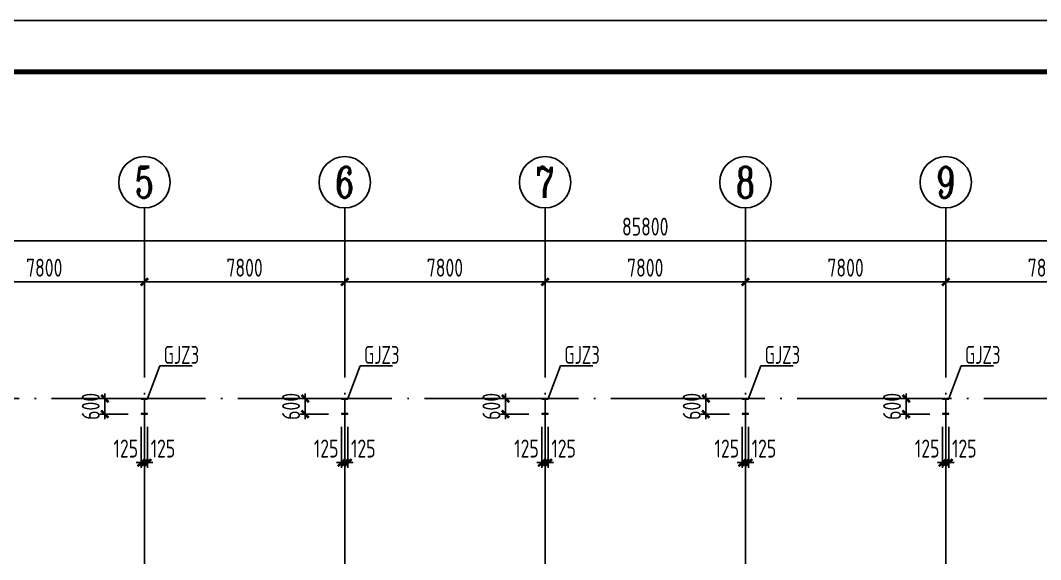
# Model space of a CAD drawing. Extents: x -2746917 to -971774, y -3334247 to -3250358.
# Drawn here: x -2161930 to -2142069, y -3284673 to -3274173 of the extents above; entities that cross this region are included whole.
import ezdxf
from ezdxf.enums import TextEntityAlignment as Align

# ---------------------------------------------------------------- set-up
doc = ezdxf.new("R2010")
doc.units = 0
doc.header["$LTSCALE"] = 1000
doc.header["$MEASUREMENT"] = 0
doc.header["$PDMODE"] = 35
doc.linetypes.add('DOTE', pattern=[2.42, 2, -0.2, 0.02, -0.2])
doc.layers.get('0').update_dxf_attribs({"linetype": 'CONTINUOUS'})
doc.layers.get('Defpoints').update_dxf_attribs({"linetype": 'CONTINUOUS'})
for name, color, linetype in [('AXIS', 253, 'DOTE'), ('COLU', 7, 'CONTINUOUS'), ('DIM', 3, 'CONTINUOUS'), ('NUM', 7, 'CONTINUOUS'), ('PUB_TITLE', 4, 'CONTINUOUS'), ('TEXT', 7, 'CONTINUOUS')]:
    doc.layers.add(name, color=color, linetype=linetype)
doc.layers.add('yichutu', color=7, linetype='CONTINUOUS', true_color=0xffffff, plot=False)
doc.styles.add('TSSD_Axis', font='Complex.shx', dxfattribs={"width": 0.7, "bigfont": 'hztxt.shx'})
doc.styles.add('TSSD_Dimension', font='tssdeng.shx', dxfattribs={"width": 0.75, "bigfont": 'Hztxt.shx'})
doc.styles.add('TSSD_Rein', font='Tssdeng.shx', dxfattribs={"width": 0.75, "bigfont": 'hztxt.shx'})
doc.dimstyles.new('TSSD_200_100', dxfattribs={"dimtxt": 350, "dimasz": 100, "dimexe": 100, "dimexo": 250, "dimgap": 100, "dimtad": 1, "dimdec": 0, "dimlfac": 2, "dimzin": 0, "dimdsep": 46, "dimtxsty": 'TSSD_Dimension', "dimblk": 'ARCHTICK', "dimcen": 0, "dimdle": 100, "dimclrt": 7, "dimadec": 0, "dimazin": 0, "dimtfac": 1, "dimtdec": 0, "dimtix": 1, "dimtmove": 2, "dimatfit": 3, "dimfxl": 1, "dimtolj": 1, "dimtzin": 0, "dimarcsym": 0})

# ---------------------------------------------------------------- blocks, each defined once
blk = doc.blocks.new('ts_axno')
at = {"color": 0, "linetype": 'ByBlock', "lineweight": -2}
blk.add_circle((0, 0), 0.5, dxfattribs=at)
at = {"color": 0, "linetype": 'ByBlock', "lineweight": -2, "style": 'TSSD_Axis', "width": 0.7}
blk.add_attdef('A', text='', height=0.6, dxfattribs=at).set_placement((0, 0), align=Align.MIDDLE_CENTER)
blk = doc.blocks.new('_ArchTick')
at = {"color": 0, "const_width": 0.5}
blk.add_lwpolyline([(-0.71, -0.71), (0.71, 0.71)], dxfattribs=at)
blk = doc.blocks.new('*D1124')
at = {"layer": 'Defpoints', "color": 0, "ltscale": 1.5}
for p in [(-2143916, -3279264), (-2143916, -3280539), (-2140016, -3280539)]:
    blk.add_point(p, dxfattribs=at)
at = {"layer": 'DIM', "color": 0, "lineweight": -2, "ltscale": 1.5}
for p, q in [((-2143916, -3280289), (-2143916, -3279164)), ((-2140016, -3280289), (-2140016, -3279164)), ((-2139916, -3279264), (-2144016, -3279264))]:
    blk.add_line(p, q, dxfattribs=at)
at = {"layer": 'DIM', "color": 0, "lineweight": -2, "ltscale": 1.5, "xscale": 100, "yscale": 100, "zscale": 100, "rotation": 180}
blk.add_blockref('_ArchTick', (-2143916, -3279264), dxfattribs=at)
at = {"layer": 'DIM', "color": 0, "lineweight": -2, "ltscale": 1.5, "xscale": 100, "yscale": 100, "zscale": 100}
blk.add_blockref('_ArchTick', (-2140016, -3279264), dxfattribs=at)
at = {"layer": 'DIM', "color": 7, "ltscale": 1.5, "insert": (-2141966, -3278989), "char_height": 350, "attachment_point": 5, "style": 'TSSD_Dimension'}
blk.add_mtext('\\A1;7800', dxfattribs=at)
blk = doc.blocks.new('*D1125')
at = {"layer": 'Defpoints', "color": 0, "ltscale": 1.5}
for p in [(-2147816, -3279264), (-2147816, -3280539), (-2143916, -3280539)]:
    blk.add_point(p, dxfattribs=at)
at = {"layer": 'DIM', "color": 0, "lineweight": -2, "ltscale": 1.5}
for p, q in [((-2147816, -3280289), (-2147816, -3279164)), ((-2143916, -3280289), (-2143916, -3279164)), ((-2143816, -3279264), (-2147916, -3279264))]:
    blk.add_line(p, q, dxfattribs=at)
at = {"layer": 'DIM', "color": 0, "lineweight": -2, "ltscale": 1.5, "xscale": 100, "yscale": 100, "zscale": 100, "rotation": 180}
blk.add_blockref('_ArchTick', (-2147816, -3279264), dxfattribs=at)
at = {"layer": 'DIM', "color": 0, "lineweight": -2, "ltscale": 1.5, "xscale": 100, "yscale": 100, "zscale": 100}
blk.add_blockref('_ArchTick', (-2143916, -3279264), dxfattribs=at)
at = {"layer": 'DIM', "color": 7, "ltscale": 1.5, "insert": (-2145866, -3278989), "char_height": 350, "attachment_point": 5, "style": 'TSSD_Dimension'}
blk.add_mtext('\\A1;7800', dxfattribs=at)
blk = doc.blocks.new('*D1126')
at = {"layer": 'Defpoints', "color": 0, "ltscale": 1.5}
for p in [(-2151716, -3279264), (-2151716, -3280539), (-2147816, -3280539)]:
    blk.add_point(p, dxfattribs=at)
at = {"layer": 'DIM', "color": 0, "lineweight": -2, "ltscale": 1.5}
for p, q in [((-2151716, -3280289), (-2151716, -3279164)), ((-2147816, -3280289), (-2147816, -3279164)), ((-2147716, -3279264), (-2151816, -3279264))]:
    blk.add_line(p, q, dxfattribs=at)
at = {"layer": 'DIM', "color": 0, "lineweight": -2, "ltscale": 1.5, "xscale": 100, "yscale": 100, "zscale": 100, "rotation": 180}
blk.add_blockref('_ArchTick', (-2151716, -3279264), dxfattribs=at)
at = {"layer": 'DIM', "color": 0, "lineweight": -2, "ltscale": 1.5, "xscale": 100, "yscale": 100, "zscale": 100}
blk.add_blockref('_ArchTick', (-2147816, -3279264), dxfattribs=at)
at = {"layer": 'DIM', "color": 7, "ltscale": 1.5, "insert": (-2149766, -3278989), "char_height": 350, "attachment_point": 5, "style": 'TSSD_Dimension'}
blk.add_mtext('\\A1;7800', dxfattribs=at)
blk = doc.blocks.new('*D1127')
at = {"layer": 'Defpoints', "color": 0, "ltscale": 1.5}
for p in [(-2155616, -3279264), (-2155616, -3280539), (-2151716, -3280539)]:
    blk.add_point(p, dxfattribs=at)
at = {"layer": 'DIM', "color": 0, "lineweight": -2, "ltscale": 1.5}
for p, q in [((-2155616, -3280289), (-2155616, -3279164)), ((-2151716, -3280289), (-2151716, -3279164)), ((-2151616, -3279264), (-2155716, -3279264))]:
    blk.add_line(p, q, dxfattribs=at)
at = {"layer": 'DIM', "color": 0, "lineweight": -2, "ltscale": 1.5, "xscale": 100, "yscale": 100, "zscale": 100, "rotation": 180}
blk.add_blockref('_ArchTick', (-2155616, -3279264), dxfattribs=at)
at = {"layer": 'DIM', "color": 0, "lineweight": -2, "ltscale": 1.5, "xscale": 100, "yscale": 100, "zscale": 100}
blk.add_blockref('_ArchTick', (-2151716, -3279264), dxfattribs=at)
at = {"layer": 'DIM', "color": 7, "ltscale": 1.5, "insert": (-2153666, -3278989), "char_height": 350, "attachment_point": 5, "style": 'TSSD_Dimension'}
blk.add_mtext('\\A1;7800', dxfattribs=at)
blk = doc.blocks.new('*D1128')
at = {"layer": 'Defpoints', "color": 0, "ltscale": 1.5}
for p in [(-2159516, -3279264), (-2159516, -3280539), (-2155616, -3280539)]:
    blk.add_point(p, dxfattribs=at)
at = {"layer": 'DIM', "color": 0, "lineweight": -2, "ltscale": 1.5}
for p, q in [((-2159516, -3280289), (-2159516, -3279164)), ((-2155616, -3280289), (-2155616, -3279164)), ((-2155516, -3279264), (-2159616, -3279264))]:
    blk.add_line(p, q, dxfattribs=at)
at = {"layer": 'DIM', "color": 0, "lineweight": -2, "ltscale": 1.5, "xscale": 100, "yscale": 100, "zscale": 100, "rotation": 180}
blk.add_blockref('_ArchTick', (-2159516, -3279264), dxfattribs=at)
at = {"layer": 'DIM', "color": 0, "lineweight": -2, "ltscale": 1.5, "xscale": 100, "yscale": 100, "zscale": 100}
blk.add_blockref('_ArchTick', (-2155616, -3279264), dxfattribs=at)
at = {"layer": 'DIM', "color": 7, "ltscale": 1.5, "insert": (-2157566, -3278989), "char_height": 350, "attachment_point": 5, "style": 'TSSD_Dimension'}
blk.add_mtext('\\A1;7800', dxfattribs=at)
blk = doc.blocks.new('*D1129')
at = {"layer": 'Defpoints', "color": 0, "ltscale": 1.5}
for p in [(-2163416, -3279264), (-2163416, -3280539), (-2159516, -3280539)]:
    blk.add_point(p, dxfattribs=at)
at = {"layer": 'DIM', "color": 0, "lineweight": -2, "ltscale": 1.5}
for p, q in [((-2163416, -3280289), (-2163416, -3279164)), ((-2159516, -3280289), (-2159516, -3279164)), ((-2159416, -3279264), (-2163516, -3279264))]:
    blk.add_line(p, q, dxfattribs=at)
at = {"layer": 'DIM', "color": 0, "lineweight": -2, "ltscale": 1.5, "xscale": 100, "yscale": 100, "zscale": 100, "rotation": 180}
blk.add_blockref('_ArchTick', (-2163416, -3279264), dxfattribs=at)
at = {"layer": 'DIM', "color": 0, "lineweight": -2, "ltscale": 1.5, "xscale": 100, "yscale": 100, "zscale": 100}
blk.add_blockref('_ArchTick', (-2159516, -3279264), dxfattribs=at)
at = {"layer": 'DIM', "color": 7, "ltscale": 1.5, "insert": (-2161466, -3278989), "char_height": 350, "attachment_point": 5, "style": 'TSSD_Dimension'}
blk.add_mtext('\\A1;7800', dxfattribs=at)
blk = doc.blocks.new('*D1132')
at = {"layer": 'Defpoints', "color": 0, "ltscale": 1.5}
for p in [(-2128316, -3278464), (-2171216, -3280539), (-2128316, -3280539)]:
    blk.add_point(p, dxfattribs=at)
at = {"layer": 'DIM', "color": 0, "lineweight": -2, "ltscale": 1.5}
for p, q in [((-2171216, -3280289), (-2171216, -3278364)), ((-2128316, -3280289), (-2128316, -3278364)), ((-2171316, -3278464), (-2128216, -3278464))]:
    blk.add_line(p, q, dxfattribs=at)
at = {"layer": 'DIM', "color": 0, "lineweight": -2, "ltscale": 1.5, "xscale": 100, "yscale": 100, "zscale": 100, "rotation": 180}
blk.add_blockref('_ArchTick', (-2171216, -3278464), dxfattribs=at)
at = {"layer": 'DIM', "color": 0, "lineweight": -2, "ltscale": 1.5, "xscale": 100, "yscale": 100, "zscale": 100}
blk.add_blockref('_ArchTick', (-2128316, -3278464), dxfattribs=at)
at = {"layer": 'DIM', "color": 7, "ltscale": 1.5, "insert": (-2149766, -3278189), "char_height": 350, "attachment_point": 5, "style": 'TSSD_Dimension'}
blk.add_mtext('\\A1;85800', dxfattribs=at)
blk = doc.blocks.new('*D1190')
at = {"layer": 'Defpoints', "color": 0, "ltscale": 1.5}
for p in [(-2159579, -3281539), (-2160286, -3281839), (-2159579, -3281839)]:
    blk.add_point(p, dxfattribs=at)
at = {"layer": 'DIM', "color": 0, "lineweight": -2, "ltscale": 1.5}
for p, q in [((-2159829, -3281539), (-2160386, -3281539)), ((-2160286, -3281539), (-2160286, -3281439)), ((-2160286, -3281539), (-2160286, -3281839)), ((-2159829, -3281839), (-2160386, -3281839)), ((-2160286, -3281839), (-2160286, -3281939))]:
    blk.add_line(p, q, dxfattribs=at)
at = {"layer": 'DIM', "color": 0, "lineweight": -2, "ltscale": 1.5, "xscale": 100, "yscale": 100, "zscale": 100}
for p, rotation in [((-2160286, -3281539), 270), ((-2160286, -3281839), 90)]:
    blk.add_blockref('_ArchTick', p, dxfattribs=dict(at, rotation=rotation))
at = {"layer": 'DIM', "color": 7, "ltscale": 1.5, "insert": (-2160561, -3281689), "char_height": 350, "attachment_point": 5, "rotation": 90, "style": 'TSSD_Dimension'}
blk.add_mtext('\\A1;600', dxfattribs=at)
blk = doc.blocks.new('*D1191')
at = {"layer": 'Defpoints', "color": 0, "ltscale": 1.5}
for p in [(-2159579, -3281839), (-2159516, -3281839), (-2159516, -3282785)]:
    blk.add_point(p, dxfattribs=at)
at = {"layer": 'DIM', "color": 0, "lineweight": -2, "ltscale": 1.5}
for p, q in [((-2159579, -3282089), (-2159579, -3282885)), ((-2159516, -3282089), (-2159516, -3282885)), ((-2159579, -3282785), (-2159679, -3282785)), ((-2159579, -3282785), (-2159516, -3282785)), ((-2159516, -3282785), (-2159416, -3282785))]:
    blk.add_line(p, q, dxfattribs=at)
at = {"layer": 'DIM', "color": 0, "lineweight": -2, "ltscale": 1.5, "xscale": 100, "yscale": 100, "zscale": 100}
blk.add_blockref('_ArchTick', (-2159579, -3282785), dxfattribs=at)
at = {"layer": 'DIM', "color": 0, "lineweight": -2, "ltscale": 1.5, "xscale": 100, "yscale": 100, "zscale": 100, "rotation": 180}
blk.add_blockref('_ArchTick', (-2159516, -3282785), dxfattribs=at)
at = {"layer": 'DIM', "color": 7, "ltscale": 1.5, "insert": (-2159878, -3282510), "char_height": 350, "attachment_point": 5, "style": 'TSSD_Dimension'}
blk.add_mtext('\\A1;125', dxfattribs=at)
blk = doc.blocks.new('*D1192')
at = {"layer": 'Defpoints', "color": 0, "ltscale": 1.5}
for p in [(-2159516, -3281839), (-2159454, -3281839), (-2159454, -3282785)]:
    blk.add_point(p, dxfattribs=at)
at = {"layer": 'DIM', "color": 0, "lineweight": -2, "ltscale": 1.5}
for p, q in [((-2159516, -3282089), (-2159516, -3282885)), ((-2159454, -3282089), (-2159454, -3282885)), ((-2159516, -3282785), (-2159616, -3282785)), ((-2159516, -3282785), (-2159454, -3282785)), ((-2159454, -3282785), (-2159354, -3282785))]:
    blk.add_line(p, q, dxfattribs=at)
at = {"layer": 'DIM', "color": 0, "lineweight": -2, "ltscale": 1.5, "xscale": 100, "yscale": 100, "zscale": 100}
blk.add_blockref('_ArchTick', (-2159516, -3282785), dxfattribs=at)
at = {"layer": 'DIM', "color": 0, "lineweight": -2, "ltscale": 1.5, "xscale": 100, "yscale": 100, "zscale": 100, "rotation": 180}
blk.add_blockref('_ArchTick', (-2159454, -3282785), dxfattribs=at)
at = {"layer": 'DIM', "color": 7, "ltscale": 1.5, "insert": (-2159155, -3282510), "char_height": 350, "attachment_point": 5, "style": 'TSSD_Dimension'}
blk.add_mtext('\\A1;125', dxfattribs=at)
blk = doc.blocks.new('*D1200')
at = {"layer": 'Defpoints', "color": 0, "ltscale": 1.5}
for p in [(-2155679, -3281539), (-2156386, -3281839), (-2155679, -3281839)]:
    blk.add_point(p, dxfattribs=at)
at = {"layer": 'DIM', "color": 0, "lineweight": -2, "ltscale": 1.5}
for p, q in [((-2155929, -3281539), (-2156486, -3281539)), ((-2156386, -3281539), (-2156386, -3281439)), ((-2156386, -3281539), (-2156386, -3281839)), ((-2155929, -3281839), (-2156486, -3281839)), ((-2156386, -3281839), (-2156386, -3281939))]:
    blk.add_line(p, q, dxfattribs=at)
at = {"layer": 'DIM', "color": 0, "lineweight": -2, "ltscale": 1.5, "xscale": 100, "yscale": 100, "zscale": 100}
for p, rotation in [((-2156386, -3281539), 270), ((-2156386, -3281839), 90)]:
    blk.add_blockref('_ArchTick', p, dxfattribs=dict(at, rotation=rotation))
at = {"layer": 'DIM', "color": 7, "ltscale": 1.5, "insert": (-2156661, -3281689), "char_height": 350, "attachment_point": 5, "rotation": 90, "style": 'TSSD_Dimension'}
blk.add_mtext('\\A1;600', dxfattribs=at)
blk = doc.blocks.new('*D1201')
at = {"layer": 'Defpoints', "color": 0, "ltscale": 1.5}
for p in [(-2155679, -3281839), (-2155616, -3281839), (-2155616, -3282785)]:
    blk.add_point(p, dxfattribs=at)
at = {"layer": 'DIM', "color": 0, "lineweight": -2, "ltscale": 1.5}
for p, q in [((-2155679, -3282089), (-2155679, -3282885)), ((-2155616, -3282089), (-2155616, -3282885)), ((-2155679, -3282785), (-2155779, -3282785)), ((-2155679, -3282785), (-2155616, -3282785)), ((-2155616, -3282785), (-2155516, -3282785))]:
    blk.add_line(p, q, dxfattribs=at)
at = {"layer": 'DIM', "color": 0, "lineweight": -2, "ltscale": 1.5, "xscale": 100, "yscale": 100, "zscale": 100}
blk.add_blockref('_ArchTick', (-2155679, -3282785), dxfattribs=at)
at = {"layer": 'DIM', "color": 0, "lineweight": -2, "ltscale": 1.5, "xscale": 100, "yscale": 100, "zscale": 100, "rotation": 180}
blk.add_blockref('_ArchTick', (-2155616, -3282785), dxfattribs=at)
at = {"layer": 'DIM', "color": 7, "ltscale": 1.5, "insert": (-2155978, -3282510), "char_height": 350, "attachment_point": 5, "style": 'TSSD_Dimension'}
blk.add_mtext('\\A1;125', dxfattribs=at)
blk = doc.blocks.new('*D1202')
at = {"layer": 'Defpoints', "color": 0, "ltscale": 1.5}
for p in [(-2155616, -3281839), (-2155554, -3281839), (-2155554, -3282785)]:
    blk.add_point(p, dxfattribs=at)
at = {"layer": 'DIM', "color": 0, "lineweight": -2, "ltscale": 1.5}
for p, q in [((-2155616, -3282089), (-2155616, -3282885)), ((-2155554, -3282089), (-2155554, -3282885)), ((-2155616, -3282785), (-2155716, -3282785)), ((-2155616, -3282785), (-2155554, -3282785)), ((-2155554, -3282785), (-2155454, -3282785))]:
    blk.add_line(p, q, dxfattribs=at)
at = {"layer": 'DIM', "color": 0, "lineweight": -2, "ltscale": 1.5, "xscale": 100, "yscale": 100, "zscale": 100}
blk.add_blockref('_ArchTick', (-2155616, -3282785), dxfattribs=at)
at = {"layer": 'DIM', "color": 0, "lineweight": -2, "ltscale": 1.5, "xscale": 100, "yscale": 100, "zscale": 100, "rotation": 180}
blk.add_blockref('_ArchTick', (-2155554, -3282785), dxfattribs=at)
at = {"layer": 'DIM', "color": 7, "ltscale": 1.5, "insert": (-2155255, -3282510), "char_height": 350, "attachment_point": 5, "style": 'TSSD_Dimension'}
blk.add_mtext('\\A1;125', dxfattribs=at)
blk = doc.blocks.new('*D1210')
at = {"layer": 'Defpoints', "color": 0, "ltscale": 1.5}
for p in [(-2151779, -3281539), (-2152486, -3281839), (-2151779, -3281839)]:
    blk.add_point(p, dxfattribs=at)
at = {"layer": 'DIM', "color": 0, "lineweight": -2, "ltscale": 1.5}
for p, q in [((-2152029, -3281539), (-2152586, -3281539)), ((-2152486, -3281539), (-2152486, -3281439)), ((-2152486, -3281539), (-2152486, -3281839)), ((-2152029, -3281839), (-2152586, -3281839)), ((-2152486, -3281839), (-2152486, -3281939))]:
    blk.add_line(p, q, dxfattribs=at)
at = {"layer": 'DIM', "color": 0, "lineweight": -2, "ltscale": 1.5, "xscale": 100, "yscale": 100, "zscale": 100}
for p, rotation in [((-2152486, -3281539), 270), ((-2152486, -3281839), 90)]:
    blk.add_blockref('_ArchTick', p, dxfattribs=dict(at, rotation=rotation))
at = {"layer": 'DIM', "color": 7, "ltscale": 1.5, "insert": (-2152761, -3281689), "char_height": 350, "attachment_point": 5, "rotation": 90, "style": 'TSSD_Dimension'}
blk.add_mtext('\\A1;600', dxfattribs=at)
blk = doc.blocks.new('*D1211')
at = {"layer": 'Defpoints', "color": 0, "ltscale": 1.5}
for p in [(-2151779, -3281839), (-2151716, -3281839), (-2151716, -3282785)]:
    blk.add_point(p, dxfattribs=at)
at = {"layer": 'DIM', "color": 0, "lineweight": -2, "ltscale": 1.5}
for p, q in [((-2151779, -3282089), (-2151779, -3282885)), ((-2151716, -3282089), (-2151716, -3282885)), ((-2151779, -3282785), (-2151879, -3282785)), ((-2151779, -3282785), (-2151716, -3282785)), ((-2151716, -3282785), (-2151616, -3282785))]:
    blk.add_line(p, q, dxfattribs=at)
at = {"layer": 'DIM', "color": 0, "lineweight": -2, "ltscale": 1.5, "xscale": 100, "yscale": 100, "zscale": 100}
blk.add_blockref('_ArchTick', (-2151779, -3282785), dxfattribs=at)
at = {"layer": 'DIM', "color": 0, "lineweight": -2, "ltscale": 1.5, "xscale": 100, "yscale": 100, "zscale": 100, "rotation": 180}
blk.add_blockref('_ArchTick', (-2151716, -3282785), dxfattribs=at)
at = {"layer": 'DIM', "color": 7, "ltscale": 1.5, "insert": (-2152078, -3282510), "char_height": 350, "attachment_point": 5, "style": 'TSSD_Dimension'}
blk.add_mtext('\\A1;125', dxfattribs=at)
blk = doc.blocks.new('*D1212')
at = {"layer": 'Defpoints', "color": 0, "ltscale": 1.5}
for p in [(-2151716, -3281839), (-2151654, -3281839), (-2151654, -3282785)]:
    blk.add_point(p, dxfattribs=at)
at = {"layer": 'DIM', "color": 0, "lineweight": -2, "ltscale": 1.5}
for p, q in [((-2151716, -3282089), (-2151716, -3282885)), ((-2151654, -3282089), (-2151654, -3282885)), ((-2151716, -3282785), (-2151816, -3282785)), ((-2151716, -3282785), (-2151654, -3282785)), ((-2151654, -3282785), (-2151554, -3282785))]:
    blk.add_line(p, q, dxfattribs=at)
at = {"layer": 'DIM', "color": 0, "lineweight": -2, "ltscale": 1.5, "xscale": 100, "yscale": 100, "zscale": 100}
blk.add_blockref('_ArchTick', (-2151716, -3282785), dxfattribs=at)
at = {"layer": 'DIM', "color": 0, "lineweight": -2, "ltscale": 1.5, "xscale": 100, "yscale": 100, "zscale": 100, "rotation": 180}
blk.add_blockref('_ArchTick', (-2151654, -3282785), dxfattribs=at)
at = {"layer": 'DIM', "color": 7, "ltscale": 1.5, "insert": (-2151355, -3282510), "char_height": 350, "attachment_point": 5, "style": 'TSSD_Dimension'}
blk.add_mtext('\\A1;125', dxfattribs=at)
blk = doc.blocks.new('*D1220')
at = {"layer": 'Defpoints', "color": 0, "ltscale": 1.5}
for p in [(-2147879, -3281539), (-2148586, -3281839), (-2147879, -3281839)]:
    blk.add_point(p, dxfattribs=at)
at = {"layer": 'DIM', "color": 0, "lineweight": -2, "ltscale": 1.5}
for p, q in [((-2148129, -3281539), (-2148686, -3281539)), ((-2148586, -3281539), (-2148586, -3281439)), ((-2148586, -3281539), (-2148586, -3281839)), ((-2148129, -3281839), (-2148686, -3281839)), ((-2148586, -3281839), (-2148586, -3281939))]:
    blk.add_line(p, q, dxfattribs=at)
at = {"layer": 'DIM', "color": 0, "lineweight": -2, "ltscale": 1.5, "xscale": 100, "yscale": 100, "zscale": 100}
for p, rotation in [((-2148586, -3281539), 270), ((-2148586, -3281839), 90)]:
    blk.add_blockref('_ArchTick', p, dxfattribs=dict(at, rotation=rotation))
at = {"layer": 'DIM', "color": 7, "ltscale": 1.5, "insert": (-2148861, -3281689), "char_height": 350, "attachment_point": 5, "rotation": 90, "style": 'TSSD_Dimension'}
blk.add_mtext('\\A1;600', dxfattribs=at)
blk = doc.blocks.new('*D1221')
at = {"layer": 'Defpoints', "color": 0, "ltscale": 1.5}
for p in [(-2147879, -3281839), (-2147816, -3281839), (-2147816, -3282785)]:
    blk.add_point(p, dxfattribs=at)
at = {"layer": 'DIM', "color": 0, "lineweight": -2, "ltscale": 1.5}
for p, q in [((-2147879, -3282089), (-2147879, -3282885)), ((-2147816, -3282089), (-2147816, -3282885)), ((-2147879, -3282785), (-2147979, -3282785)), ((-2147879, -3282785), (-2147816, -3282785)), ((-2147816, -3282785), (-2147716, -3282785))]:
    blk.add_line(p, q, dxfattribs=at)
at = {"layer": 'DIM', "color": 0, "lineweight": -2, "ltscale": 1.5, "xscale": 100, "yscale": 100, "zscale": 100}
blk.add_blockref('_ArchTick', (-2147879, -3282785), dxfattribs=at)
at = {"layer": 'DIM', "color": 0, "lineweight": -2, "ltscale": 1.5, "xscale": 100, "yscale": 100, "zscale": 100, "rotation": 180}
blk.add_blockref('_ArchTick', (-2147816, -3282785), dxfattribs=at)
at = {"layer": 'DIM', "color": 7, "ltscale": 1.5, "insert": (-2148178, -3282510), "char_height": 350, "attachment_point": 5, "style": 'TSSD_Dimension'}
blk.add_mtext('\\A1;125', dxfattribs=at)
blk = doc.blocks.new('*D1222')
at = {"layer": 'Defpoints', "color": 0, "ltscale": 1.5}
for p in [(-2147816, -3281839), (-2147754, -3281839), (-2147754, -3282785)]:
    blk.add_point(p, dxfattribs=at)
at = {"layer": 'DIM', "color": 0, "lineweight": -2, "ltscale": 1.5}
for p, q in [((-2147816, -3282089), (-2147816, -3282885)), ((-2147754, -3282089), (-2147754, -3282885)), ((-2147816, -3282785), (-2147916, -3282785)), ((-2147816, -3282785), (-2147754, -3282785)), ((-2147754, -3282785), (-2147654, -3282785))]:
    blk.add_line(p, q, dxfattribs=at)
at = {"layer": 'DIM', "color": 0, "lineweight": -2, "ltscale": 1.5, "xscale": 100, "yscale": 100, "zscale": 100}
blk.add_blockref('_ArchTick', (-2147816, -3282785), dxfattribs=at)
at = {"layer": 'DIM', "color": 0, "lineweight": -2, "ltscale": 1.5, "xscale": 100, "yscale": 100, "zscale": 100, "rotation": 180}
blk.add_blockref('_ArchTick', (-2147754, -3282785), dxfattribs=at)
at = {"layer": 'DIM', "color": 7, "ltscale": 1.5, "insert": (-2147455, -3282510), "char_height": 350, "attachment_point": 5, "style": 'TSSD_Dimension'}
blk.add_mtext('\\A1;125', dxfattribs=at)
blk = doc.blocks.new('*D1230')
at = {"layer": 'Defpoints', "color": 0, "ltscale": 1.5}
for p in [(-2143979, -3281539), (-2144686, -3281839), (-2143979, -3281839)]:
    blk.add_point(p, dxfattribs=at)
at = {"layer": 'DIM', "color": 0, "lineweight": -2, "ltscale": 1.5}
for p, q in [((-2144229, -3281539), (-2144786, -3281539)), ((-2144686, -3281539), (-2144686, -3281439)), ((-2144686, -3281539), (-2144686, -3281839)), ((-2144229, -3281839), (-2144786, -3281839)), ((-2144686, -3281839), (-2144686, -3281939))]:
    blk.add_line(p, q, dxfattribs=at)
at = {"layer": 'DIM', "color": 0, "lineweight": -2, "ltscale": 1.5, "xscale": 100, "yscale": 100, "zscale": 100}
for p, rotation in [((-2144686, -3281539), 270), ((-2144686, -3281839), 90)]:
    blk.add_blockref('_ArchTick', p, dxfattribs=dict(at, rotation=rotation))
at = {"layer": 'DIM', "color": 7, "ltscale": 1.5, "insert": (-2144961, -3281689), "char_height": 350, "attachment_point": 5, "rotation": 90, "style": 'TSSD_Dimension'}
blk.add_mtext('\\A1;600', dxfattribs=at)
blk = doc.blocks.new('*D1231')
at = {"layer": 'Defpoints', "color": 0, "ltscale": 1.5}
for p in [(-2143979, -3281839), (-2143916, -3281839), (-2143916, -3282785)]:
    blk.add_point(p, dxfattribs=at)
at = {"layer": 'DIM', "color": 0, "lineweight": -2, "ltscale": 1.5}
for p, q in [((-2143979, -3282089), (-2143979, -3282885)), ((-2143916, -3282089), (-2143916, -3282885)), ((-2143979, -3282785), (-2144079, -3282785)), ((-2143979, -3282785), (-2143916, -3282785)), ((-2143916, -3282785), (-2143816, -3282785))]:
    blk.add_line(p, q, dxfattribs=at)
at = {"layer": 'DIM', "color": 0, "lineweight": -2, "ltscale": 1.5, "xscale": 100, "yscale": 100, "zscale": 100}
blk.add_blockref('_ArchTick', (-2143979, -3282785), dxfattribs=at)
at = {"layer": 'DIM', "color": 0, "lineweight": -2, "ltscale": 1.5, "xscale": 100, "yscale": 100, "zscale": 100, "rotation": 180}
blk.add_blockref('_ArchTick', (-2143916, -3282785), dxfattribs=at)
at = {"layer": 'DIM', "color": 7, "ltscale": 1.5, "insert": (-2144278, -3282510), "char_height": 350, "attachment_point": 5, "style": 'TSSD_Dimension'}
blk.add_mtext('\\A1;125', dxfattribs=at)
blk = doc.blocks.new('*D1232')
at = {"layer": 'Defpoints', "color": 0, "ltscale": 1.5}
for p in [(-2143916, -3281839), (-2143854, -3281839), (-2143854, -3282785)]:
    blk.add_point(p, dxfattribs=at)
at = {"layer": 'DIM', "color": 0, "lineweight": -2, "ltscale": 1.5}
for p, q in [((-2143916, -3282089), (-2143916, -3282885)), ((-2143854, -3282089), (-2143854, -3282885)), ((-2143916, -3282785), (-2144016, -3282785)), ((-2143916, -3282785), (-2143854, -3282785)), ((-2143854, -3282785), (-2143754, -3282785))]:
    blk.add_line(p, q, dxfattribs=at)
at = {"layer": 'DIM', "color": 0, "lineweight": -2, "ltscale": 1.5, "xscale": 100, "yscale": 100, "zscale": 100}
blk.add_blockref('_ArchTick', (-2143916, -3282785), dxfattribs=at)
at = {"layer": 'DIM', "color": 0, "lineweight": -2, "ltscale": 1.5, "xscale": 100, "yscale": 100, "zscale": 100, "rotation": 180}
blk.add_blockref('_ArchTick', (-2143854, -3282785), dxfattribs=at)
at = {"layer": 'DIM', "color": 7, "ltscale": 1.5, "insert": (-2143555, -3282510), "char_height": 350, "attachment_point": 5, "style": 'TSSD_Dimension'}
blk.add_mtext('\\A1;125', dxfattribs=at)
blk = doc.blocks.new('yct-743-420-74300-42000-100-2002.0')
at = {"layer": 'yichutu', "color": 7, "true_color": 0xffffff}
blk.add_lwpolyline([(0, 0), (0, 42000), (74300, 42000), (74300, 0)], close=True, dxfattribs=at)
blk = doc.blocks.new('A$C6B365CFD')
at = {"layer": 'PUB_TITLE'}
blk.add_lwpolyline([(-70467, -17093), (-70467, 24907), (3833, 24907), (3833, -17093)], close=True, dxfattribs=at)
at = {"layer": 'PUB_TITLE', "const_width": 100}
blk.add_lwpolyline([(2833, -16093), (2833, 23907), (-69753, 23907), (-69753, -16093), (2833, -16093)], dxfattribs=at)

msp = doc.modelspace()

# ---------------------------------------------------------------- linework, layer by layer
at = {"layer": 'AXIS', "ltscale": 1.5}
for p, q in [((-2159516.16, -3306538.58), (-2159516.16, -3280538.58)), ((-2155616.16, -3306538.58), (-2155616.16, -3280538.58)), ((-2151716.16, -3306538.58), (-2151716.16, -3280538.58)), ((-2147816.16, -3306538.58), (-2147816.16, -3280538.58)), ((-2143916.16, -3306538.58), (-2143916.16, -3280538.58)), ((-2172216.16, -3281538.58), (-2127316.16, -3281538.58))]:
    msp.add_line(p, q, dxfattribs=at)
at = {"layer": 'COLU', "lineweight": 5, "ltscale": 1.5}
for points in [[(-2159578.66, -3281538.58), (-2159578.66, -3281551.58), (-2159453.66, -3281551.58), (-2159453.66, -3281538.58)], [(-2159522.66, -3281551.58), (-2159522.66, -3281825.58), (-2159509.66, -3281825.58), (-2159509.66, -3281551.58)], [(-2155678.66, -3281538.58), (-2155678.66, -3281551.58), (-2155553.66, -3281551.58), (-2155553.66, -3281538.58)], [(-2155622.66, -3281551.58), (-2155622.66, -3281825.58), (-2155609.66, -3281825.58), (-2155609.66, -3281551.58)], [(-2151778.66, -3281538.58), (-2151778.66, -3281551.58), (-2151653.66, -3281551.58), (-2151653.66, -3281538.58)], [(-2151722.66, -3281551.58), (-2151722.66, -3281825.58), (-2151709.66, -3281825.58), (-2151709.66, -3281551.58)], [(-2147878.66, -3281538.58), (-2147878.66, -3281551.58), (-2147753.66, -3281551.58), (-2147753.66, -3281538.58)], [(-2147822.66, -3281551.58), (-2147822.66, -3281825.58), (-2147809.66, -3281825.58), (-2147809.66, -3281551.58)], [(-2143978.66, -3281538.58), (-2143978.66, -3281551.58), (-2143853.66, -3281551.58), (-2143853.66, -3281538.58)], [(-2143922.66, -3281551.58), (-2143922.66, -3281825.58), (-2143909.66, -3281825.58), (-2143909.66, -3281551.58)], [(-2159578.66, -3281825.58), (-2159578.66, -3281838.58), (-2159453.66, -3281838.58), (-2159453.66, -3281825.58)], [(-2155678.66, -3281825.58), (-2155678.66, -3281838.58), (-2155553.66, -3281838.58), (-2155553.66, -3281825.58)], [(-2151778.66, -3281825.58), (-2151778.66, -3281838.58), (-2151653.66, -3281838.58), (-2151653.66, -3281825.58)], [(-2147878.66, -3281825.58), (-2147878.66, -3281838.58), (-2147753.66, -3281838.58), (-2147753.66, -3281825.58)], [(-2143978.66, -3281825.58), (-2143978.66, -3281838.58), (-2143853.66, -3281838.58), (-2143853.66, -3281825.58)]]:
    msp.add_lwpolyline(points, close=True, dxfattribs=at)
at = {"layer": 'NUM', "ltscale": 1.5}
for p, q in [((-2159516.16, -3280538.58), (-2159516.16, -3277825.93)), ((-2155616.16, -3280538.58), (-2155616.16, -3277825.93)), ((-2151716.16, -3280538.58), (-2151716.16, -3277825.93)), ((-2147816.16, -3280538.58), (-2147816.16, -3277825.93)), ((-2143916.16, -3280538.58), (-2143916.16, -3277825.93))]:
    msp.add_line(p, q, dxfattribs=at)
at = {"layer": 'NUM'}
for p, q in [((-2159453.66, -3281538.58), (-2159214.85, -3280896.64)), ((-2159214.85, -3280896.64), (-2158585.38, -3280896.64)), ((-2155553.66, -3281538.58), (-2155314.85, -3280896.64)), ((-2155314.85, -3280896.64), (-2154685.38, -3280896.64)), ((-2151653.66, -3281538.58), (-2151414.85, -3280896.64)), ((-2151414.85, -3280896.64), (-2150785.38, -3280896.64)), ((-2147753.66, -3281538.58), (-2147514.85, -3280896.64)), ((-2147514.85, -3280896.64), (-2146885.38, -3280896.64)), ((-2143853.66, -3281538.58), (-2143614.85, -3280896.64)), ((-2143614.85, -3280896.64), (-2142985.38, -3280896.64))]:
    msp.add_line(p, q, dxfattribs=at)

# ---------------------------------------------------------------- block references
at = {"ltscale": 1.5}
msp.add_blockref('A$C6B365CFD', (-2109793.08, -3299080.41), dxfattribs=at)
at = {"layer": 'NUM'}
ref = msp.add_blockref('ts_axno', (-2159516.16, -3277325.93), dxfattribs=dict(at, xscale=1000, yscale=1000, zscale=1000))
ref.add_attrib('5', '5', dxfattribs={"height": 600, "style": 'TSSD_Axis', "width": 0.7}).set_placement((-2159516.16, -3277325.93), align=Align.MIDDLE_CENTER)
ref = msp.add_blockref('ts_axno', (-2155616.16, -3277325.93), dxfattribs=dict(at, xscale=1000, yscale=1000, zscale=1000))
ref.add_attrib('6', '6', dxfattribs={"height": 600, "style": 'TSSD_Axis', "width": 0.7}).set_placement((-2155616.16, -3277325.93), align=Align.MIDDLE_CENTER)
ref = msp.add_blockref('ts_axno', (-2151716.16, -3277325.93), dxfattribs=dict(at, xscale=1000, yscale=1000, zscale=1000))
ref.add_attrib('7', '7', dxfattribs={"height": 600, "style": 'TSSD_Axis', "width": 0.7}).set_placement((-2151716.16, -3277325.93), align=Align.MIDDLE_CENTER)
ref = msp.add_blockref('ts_axno', (-2147816.16, -3277325.93), dxfattribs=dict(at, xscale=1000, yscale=1000, zscale=1000))
ref.add_attrib('8', '8', dxfattribs={"height": 600, "style": 'TSSD_Axis', "width": 0.7}).set_placement((-2147816.16, -3277325.93), align=Align.MIDDLE_CENTER)
ref = msp.add_blockref('ts_axno', (-2143916.16, -3277325.93), dxfattribs=dict(at, xscale=1000, yscale=1000, zscale=1000))
ref.add_attrib('9', '9', dxfattribs={"height": 600, "style": 'TSSD_Axis', "width": 0.7}).set_placement((-2143916.16, -3277325.93), align=Align.MIDDLE_CENTER)
at = {"layer": 'yichutu'}
msp.add_blockref('yct-743-420-74300-42000-100-2002.0', (-2180259.79, -3316173.05), dxfattribs=at)

# ---------------------------------------------------------------- texts
at = {"layer": 'TEXT', "lineweight": 5, "style": 'TSSD_Rein', "width": 0.7}
for p in [(-2159140.67, -3280861.63), (-2155240.67, -3280861.63), (-2151340.67, -3280861.63), (-2147440.67, -3280861.63), (-2143540.67, -3280861.63)]:
    msp.add_text('GJZ3', height=350, dxfattribs=at).set_placement(p)

# ---------------------------------------------------------------- dimensions: what is measured, and where the dimension line sits
at = {"layer": 'DIM', "ltscale": 1.5}
for base, p1, p2, picture, middle in [((-2128316.16, -3278463.58), (-2171216.16, -3280538.58), (-2128316.16, -3280538.58), '*D1132', (-2149766.16, -3278188.58)), ((-2163416.16, -3279263.58), (-2159516.16, -3280538.58), (-2163416.16, -3280538.58), '*D1129', (-2161466.16, -3278988.58)), ((-2159516.16, -3279263.58), (-2155616.16, -3280538.58), (-2159516.16, -3280538.58), '*D1128', (-2157566.16, -3278988.58)), ((-2155616.16, -3279263.58), (-2151716.16, -3280538.58), (-2155616.16, -3280538.58), '*D1127', (-2153666.16, -3278988.58)), ((-2151716.16, -3279263.58), (-2147816.16, -3280538.58), (-2151716.16, -3280538.58), '*D1126', (-2149766.16, -3278988.58)), ((-2147816.16, -3279263.58), (-2143916.16, -3280538.58), (-2147816.16, -3280538.58), '*D1125', (-2145866.16, -3278988.58)), ((-2143916.16, -3279263.58), (-2140016.16, -3280538.58), (-2143916.16, -3280538.58), '*D1124', (-2141966.16, -3278988.58))]:
    dim = msp.add_linear_dim(base=base, p1=p1, p2=p2, dimstyle='TSSD_200_100', dxfattribs=at)
    dim.commit()
    dim.dimension.update_dxf_attribs({"geometry": picture, "text_midpoint": middle})
for base, p1, p2, picture, middle in [((-2160285.66, -3281838.58), (-2159578.66, -3281538.58), (-2159578.66, -3281838.58), '*D1190', (-2160560.66, -3281688.58)), ((-2156385.66, -3281838.58), (-2155678.66, -3281538.58), (-2155678.66, -3281838.58), '*D1200', (-2156660.66, -3281688.58)), ((-2152485.66, -3281838.58), (-2151778.66, -3281538.58), (-2151778.66, -3281838.58), '*D1210', (-2152760.66, -3281688.58)), ((-2148585.66, -3281838.58), (-2147878.66, -3281538.58), (-2147878.66, -3281838.58), '*D1220', (-2148860.66, -3281688.58)), ((-2144685.66, -3281838.58), (-2143978.66, -3281538.58), (-2143978.66, -3281838.58), '*D1230', (-2144960.66, -3281688.58))]:
    dim = msp.add_linear_dim(base=base, p1=p1, p2=p2, angle=270, dimstyle='TSSD_200_100', dxfattribs=at)
    dim.commit()
    dim.dimension.update_dxf_attribs({"geometry": picture, "text_midpoint": middle})
for base, p1, p2, picture, middle in [((-2159516.16, -3282785.45), (-2159578.66, -3281838.58), (-2159516.16, -3281838.58), '*D1191', (-2159877.73, -3282510.45)), ((-2159453.66, -3282785.45), (-2159516.16, -3281838.58), (-2159453.66, -3281838.58), '*D1192', (-2159154.59, -3282510.45)), ((-2155616.16, -3282785.45), (-2155678.66, -3281838.58), (-2155616.16, -3281838.58), '*D1201', (-2155977.73, -3282510.45)), ((-2155553.66, -3282785.45), (-2155616.16, -3281838.58), (-2155553.66, -3281838.58), '*D1202', (-2155254.59, -3282510.45)), ((-2151716.16, -3282785.45), (-2151778.66, -3281838.58), (-2151716.16, -3281838.58), '*D1211', (-2152077.73, -3282510.45)), ((-2151653.66, -3282785.45), (-2151716.16, -3281838.58), (-2151653.66, -3281838.58), '*D1212', (-2151354.59, -3282510.45)), ((-2147816.16, -3282785.45), (-2147878.66, -3281838.58), (-2147816.16, -3281838.58), '*D1221', (-2148177.73, -3282510.45)), ((-2147753.66, -3282785.45), (-2147816.16, -3281838.58), (-2147753.66, -3281838.58), '*D1222', (-2147454.59, -3282510.45)), ((-2143916.16, -3282785.45), (-2143978.66, -3281838.58), (-2143916.16, -3281838.58), '*D1231', (-2144277.73, -3282510.45)), ((-2143853.66, -3282785.45), (-2143916.16, -3281838.58), (-2143853.66, -3281838.58), '*D1232', (-2143554.59, -3282510.45))]:
    dim = msp.add_linear_dim(base=base, p1=p1, p2=p2, dimstyle='TSSD_200_100', dxfattribs=at)
    dim.commit()
    dim.dimension.update_dxf_attribs({"geometry": picture, "text_midpoint": middle, "dimtype": 160})

doc.saveas('drawing.dxf')
